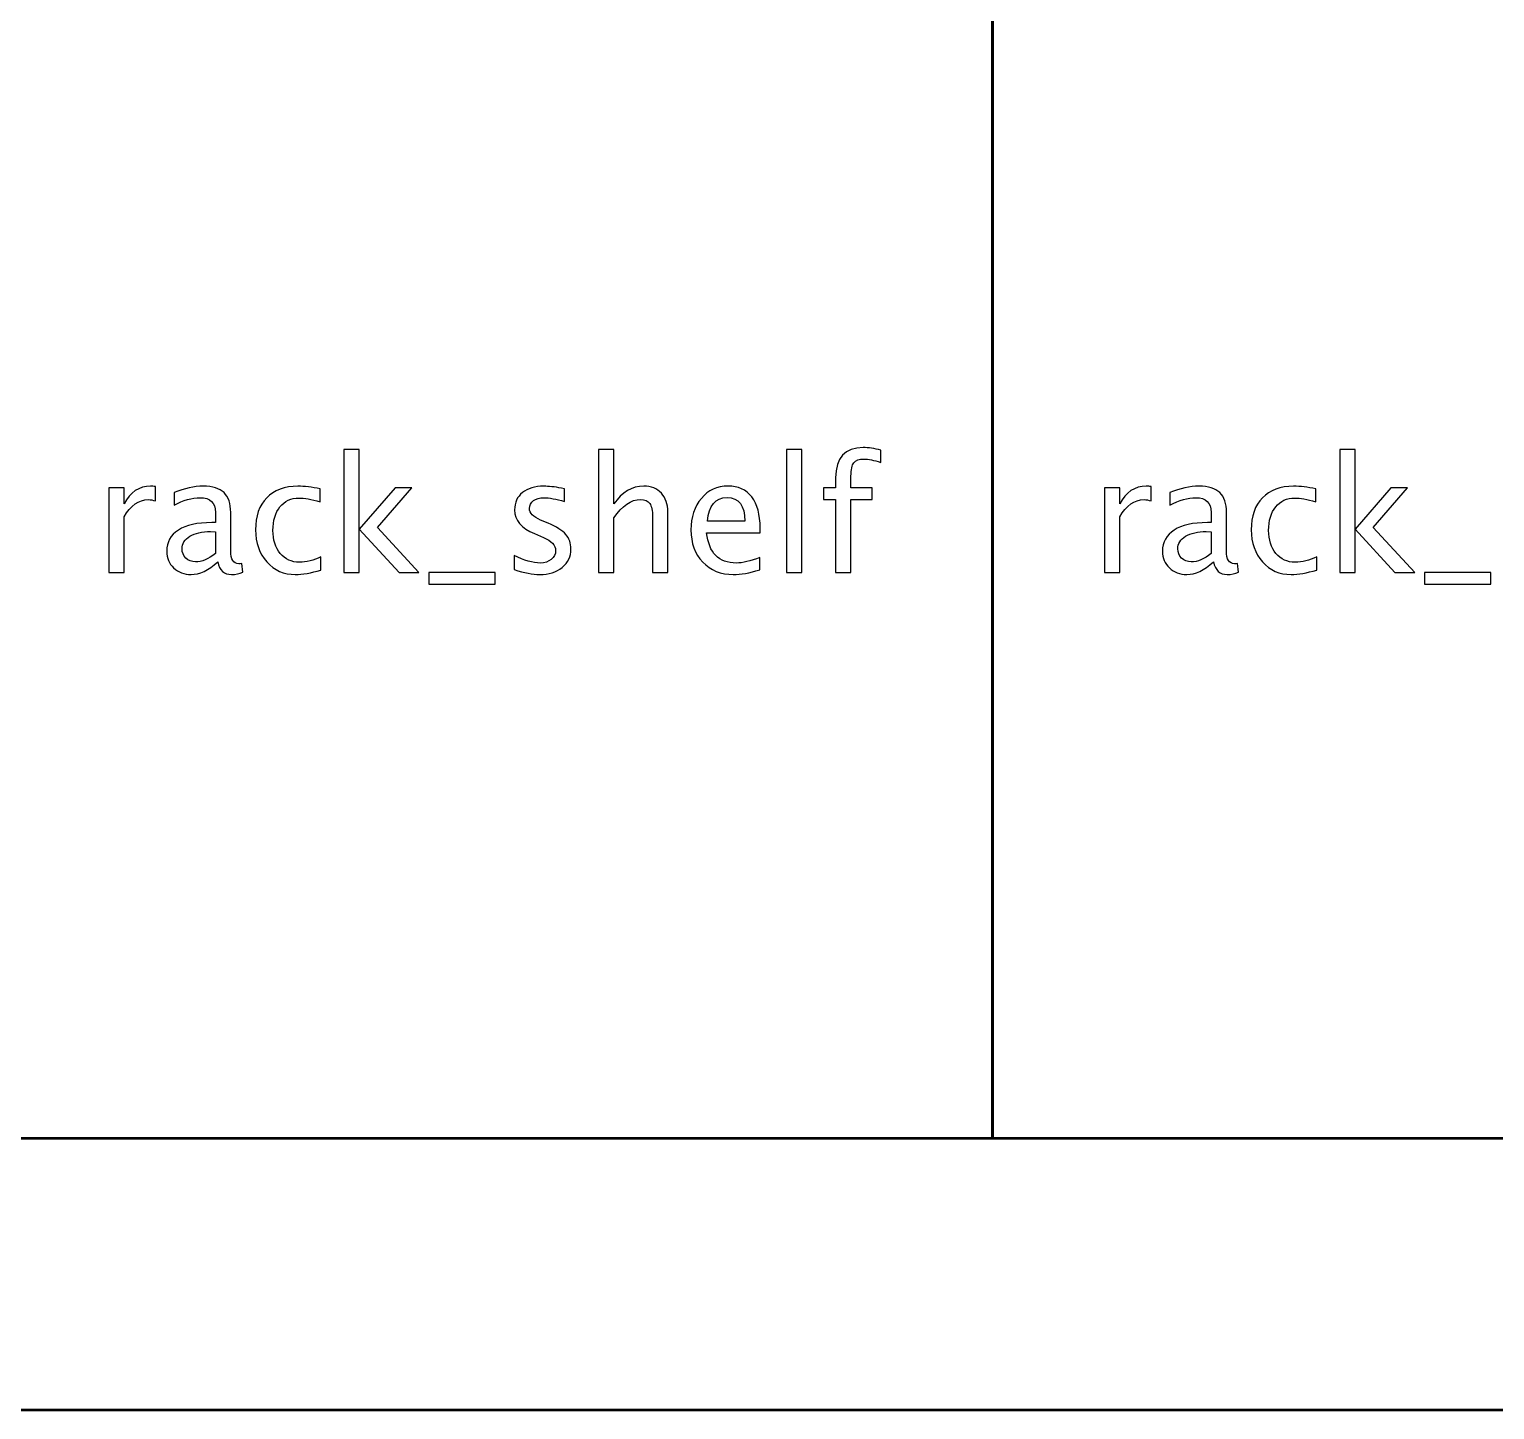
# Model space of a CAD drawing. Header units: centimetres. Extents: x -139 to 139, y -98 to 100.
# Drawn here: x -60.6 to 4.2, y -98.5 to -37.5 of the extents above; entities that cross this region are included whole.
import ezdxf

# ---------------------------------------------------------------- set-up
doc = ezdxf.new("R2010")
doc.units = ezdxf.units.CM
doc.header["$MEASUREMENT"] = 0
doc.layers.add('Layer 1', color=7, linetype='Continuous')

msp = doc.modelspace()

# ---------------------------------------------------------------- linework, layer by layer
at = {"layer": 'Layer 1', "lineweight": 53}
msp.add_lwpolyline([(-122, -98.5), (121.99998, -98.5), (121.99998, 23.49998), (-122, 23.49998), (-122, -98.5)], close=True, dxfattribs=at)
at = {"layer": 'Layer 1', "color": 3, "lineweight": 53}
for points in [[(-62, -86.50002), (-18, -86.50002), (-18, -31.50002), (-62, -31.50002), (-62, -86.50002)], [(-18, -86.50002), (26, -86.50002), (26, -31.50002), (-18, -31.50002), (-18, -86.50002)]]:
    msp.add_lwpolyline(points, close=True, dxfattribs=at)
at = {"layer": 'Layer 1'}
for points, knots in [([(-46.6628, -61.50827), (-46.6628, -61.50827), (-46.6628, -56.06843), (-46.6628, -56.06843), (-46.6628, -56.06843), (-46.6628, -56.06843), (-45.98546, -56.06843), (-45.98546, -56.06843), (-45.98546, -56.06843), (-45.98546, -56.06843), (-45.98546, -59.58328), (-45.98546, -59.58328), (-45.98546, -59.58328), (-45.98546, -59.58328), (-44.39796, -57.76882), (-44.39796, -57.76882), (-44.39796, -57.76882), (-44.39796, -57.76882), (-43.66654, -57.76882), (-43.66654, -57.76882), (-43.66654, -57.76882), (-43.66654, -57.76882), (-45.18348, -59.5139), (-45.18348, -59.5139), (-45.18348, -59.5139), (-45.18348, -59.5139), (-43.34903, -61.50827), (-43.34903, -61.50827), (-43.34903, -61.50827), (-43.34903, -61.50827), (-44.22157, -61.50827), (-44.22157, -61.50827), (-44.22157, -61.50827), (-44.22157, -61.50827), (-45.98546, -59.59033), (-45.98546, -59.59033), (-45.98546, -59.59033), (-45.98546, -59.59033), (-45.98546, -61.50827), (-45.98546, -61.50827), (-45.98546, -61.50827), (-45.98546, -61.50827), (-46.6628, -61.50827), (-46.6628, -61.50827)], [0, 0, 0, 0, 0.08333333, 0.08333333, 0.08333333, 0.08333333, 0.16666667, 0.16666667, 0.16666667, 0.16666667, 0.25, 0.25, 0.25, 0.25, 0.33333333, 0.33333333, 0.33333333, 0.33333333, 0.41666667, 0.41666667, 0.41666667, 0.41666667, 0.5, 0.5, 0.5, 0.5, 0.58333333, 0.58333333, 0.58333333, 0.58333333, 0.66666667, 0.66666667, 0.66666667, 0.66666667, 0.75, 0.75, 0.75, 0.75, 0.83333333, 0.83333333, 0.83333333, 0.83333333, 1, 1, 1, 1]), ([(-35.41389, -61.50827), (-35.41389, -61.50827), (-35.41389, -56.06843), (-35.41389, -56.06843), (-35.41389, -56.06843), (-35.41389, -56.06843), (-34.73655, -56.06843), (-34.73655, -56.06843), (-34.73655, -56.06843), (-34.73655, -56.06843), (-34.73655, -58.47556), (-34.73655, -58.47556), (-34.73655, -58.47556), (-34.37789, -57.95227), (-33.9381, -57.69121), (-33.41834, -57.69121), (-33.41834, -57.69121), (-33.09143, -57.69121), (-32.83155, -57.79352), (-32.63988, -57.9993), (-32.63988, -57.9993), (-32.4482, -58.20392), (-32.35177, -58.48026), (-32.35177, -58.82598), (-32.35177, -58.82598), (-32.35177, -58.82598), (-32.35177, -61.50827), (-32.35177, -61.50827), (-32.35177, -61.50827), (-32.35177, -61.50827), (-33.02911, -61.50827), (-33.02911, -61.50827), (-33.02911, -61.50827), (-33.02911, -61.50827), (-33.02911, -59.04706), (-33.02911, -59.04706), (-33.02911, -59.04706), (-33.02911, -58.76954), (-33.07026, -58.57198), (-33.1514, -58.45439), (-33.1514, -58.45439), (-33.23372, -58.33562), (-33.36895, -58.27682), (-33.55827, -58.27682), (-33.55827, -58.27682), (-33.97455, -58.27682), (-34.36731, -58.54846), (-34.73655, -59.09174), (-34.73655, -59.09174), (-34.73655, -59.09174), (-34.73655, -61.50827), (-34.73655, -61.50827), (-34.73655, -61.50827), (-34.73655, -61.50827), (-35.41389, -61.50827), (-35.41389, -61.50827)], [0, 0, 0, 0, 0.06666667, 0.06666667, 0.06666667, 0.06666667, 0.13333333, 0.13333333, 0.13333333, 0.13333333, 0.2, 0.2, 0.2, 0.2, 0.26666667, 0.26666667, 0.26666667, 0.26666667, 0.33333333, 0.33333333, 0.33333333, 0.33333333, 0.4, 0.4, 0.4, 0.4, 0.46666667, 0.46666667, 0.46666667, 0.46666667, 0.53333333, 0.53333333, 0.53333333, 0.53333333, 0.6, 0.6, 0.6, 0.6, 0.66666667, 0.66666667, 0.66666667, 0.66666667, 0.73333333, 0.73333333, 0.73333333, 0.73333333, 0.8, 0.8, 0.8, 0.8, 0.86666667, 0.86666667, 0.86666667, 0.86666667, 1, 1, 1, 1]), ([(-27.10362, -61.50827), (-27.10362, -61.50827), (-27.10362, -56.06843), (-27.10362, -56.06843), (-27.10362, -56.06843), (-27.10362, -56.06843), (-26.42628, -56.06843), (-26.42628, -56.06843), (-26.42628, -56.06843), (-26.42628, -56.06843), (-26.42628, -61.50827), (-26.42628, -61.50827), (-26.42628, -61.50827), (-26.42628, -61.50827), (-27.10362, -61.50827), (-27.10362, -61.50827)], [0, 0, 0, 0, 0.2, 0.2, 0.2, 0.2, 0.4, 0.4, 0.4, 0.4, 0.6, 0.6, 0.6, 0.6, 1, 1, 1, 1]), ([(-24.93756, -61.50827), (-24.93756, -61.50827), (-24.93756, -58.27682), (-24.93756, -58.27682), (-24.93756, -58.27682), (-24.93756, -58.27682), (-25.4679, -58.27682), (-25.4679, -58.27682), (-25.4679, -58.27682), (-25.4679, -58.27682), (-25.4679, -57.76882), (-25.4679, -57.76882), (-25.4679, -57.76882), (-25.4679, -57.76882), (-24.93756, -57.76882), (-24.93756, -57.76882), (-24.93756, -57.76882), (-24.93756, -57.76882), (-24.93756, -57.3208), (-24.93756, -57.3208), (-24.93756, -57.3208), (-24.93756, -56.42944), (-24.53069, -55.98377), (-23.71694, -55.98377), (-23.71694, -55.98377), (-23.48881, -55.98377), (-23.23011, -56.0214), (-22.94083, -56.09666), (-22.94083, -56.09666), (-22.94083, -56.09666), (-22.94083, -56.63993), (-22.94083, -56.63993), (-22.94083, -56.63993), (-23.24775, -56.54116), (-23.49352, -56.49177), (-23.67814, -56.49177), (-23.67814, -56.49177), (-23.90274, -56.49177), (-24.05561, -56.54468), (-24.13675, -56.65169), (-24.13675, -56.65169), (-24.21906, -56.7587), (-24.26022, -56.95743), (-24.26022, -57.24789), (-24.26022, -57.24789), (-24.26022, -57.24789), (-24.26022, -57.76882), (-24.26022, -57.76882), (-24.26022, -57.76882), (-24.26022, -57.76882), (-23.32066, -57.76882), (-23.32066, -57.76882), (-23.32066, -57.76882), (-23.32066, -57.76882), (-23.32066, -58.27682), (-23.32066, -58.27682), (-23.32066, -58.27682), (-23.32066, -58.27682), (-24.26022, -58.27682), (-24.26022, -58.27682), (-24.26022, -58.27682), (-24.26022, -58.27682), (-24.26022, -61.50827), (-24.26022, -61.50827), (-24.26022, -61.50827), (-24.26022, -61.50827), (-24.93756, -61.50827), (-24.93756, -61.50827)], [0, 0, 0, 0, 0.05555556, 0.05555556, 0.05555556, 0.05555556, 0.11111111, 0.11111111, 0.11111111, 0.11111111, 0.16666667, 0.16666667, 0.16666667, 0.16666667, 0.22222222, 0.22222222, 0.22222222, 0.22222222, 0.27777778, 0.27777778, 0.27777778, 0.27777778, 0.33333333, 0.33333333, 0.33333333, 0.33333333, 0.38888889, 0.38888889, 0.38888889, 0.38888889, 0.44444444, 0.44444444, 0.44444444, 0.44444444, 0.5, 0.5, 0.5, 0.5, 0.55555556, 0.55555556, 0.55555556, 0.55555556, 0.61111111, 0.61111111, 0.61111111, 0.61111111, 0.66666667, 0.66666667, 0.66666667, 0.66666667, 0.72222222, 0.72222222, 0.72222222, 0.72222222, 0.77777778, 0.77777778, 0.77777778, 0.77777778, 0.83333333, 0.83333333, 0.83333333, 0.83333333, 0.88888889, 0.88888889, 0.88888889, 0.88888889, 1, 1, 1, 1]), ([(-2.6628, -61.50827), (-2.6628, -61.50827), (-2.6628, -56.06843), (-2.6628, -56.06843), (-2.6628, -56.06843), (-2.6628, -56.06843), (-1.98546, -56.06843), (-1.98546, -56.06843), (-1.98546, -56.06843), (-1.98546, -56.06843), (-1.98546, -59.58328), (-1.98546, -59.58328), (-1.98546, -59.58328), (-1.98546, -59.58328), (-0.39796, -57.76882), (-0.39796, -57.76882), (-0.39796, -57.76882), (-0.39796, -57.76882), (0.33346, -57.76882), (0.33346, -57.76882), (0.33346, -57.76882), (0.33346, -57.76882), (-1.18348, -59.5139), (-1.18348, -59.5139), (-1.18348, -59.5139), (-1.18348, -59.5139), (0.65097, -61.50827), (0.65097, -61.50827), (0.65097, -61.50827), (0.65097, -61.50827), (-0.22157, -61.50827), (-0.22157, -61.50827), (-0.22157, -61.50827), (-0.22157, -61.50827), (-1.98546, -59.59033), (-1.98546, -59.59033), (-1.98546, -59.59033), (-1.98546, -59.59033), (-1.98546, -61.50827), (-1.98546, -61.50827), (-1.98546, -61.50827), (-1.98546, -61.50827), (-2.6628, -61.50827), (-2.6628, -61.50827)], [0, 0, 0, 0, 0.08333333, 0.08333333, 0.08333333, 0.08333333, 0.16666667, 0.16666667, 0.16666667, 0.16666667, 0.25, 0.25, 0.25, 0.25, 0.33333333, 0.33333333, 0.33333333, 0.33333333, 0.41666667, 0.41666667, 0.41666667, 0.41666667, 0.5, 0.5, 0.5, 0.5, 0.58333333, 0.58333333, 0.58333333, 0.58333333, 0.66666667, 0.66666667, 0.66666667, 0.66666667, 0.75, 0.75, 0.75, 0.75, 0.83333333, 0.83333333, 0.83333333, 0.83333333, 1, 1, 1, 1]), ([(-57.05917, -61.50827), (-57.05917, -61.50827), (-57.05917, -57.76882), (-57.05917, -57.76882), (-57.05917, -57.76882), (-57.05917, -57.76882), (-56.38183, -57.76882), (-56.38183, -57.76882), (-56.38183, -57.76882), (-56.38183, -57.76882), (-56.38183, -58.47556), (-56.38183, -58.47556), (-56.38183, -58.47556), (-56.11255, -57.95227), (-55.72214, -57.69121), (-55.20943, -57.69121), (-55.20943, -57.69121), (-55.14005, -57.69121), (-55.06715, -57.69709), (-54.99189, -57.70885), (-54.99189, -57.70885), (-54.99189, -57.70885), (-54.99189, -58.34268), (-54.99189, -58.34268), (-54.99189, -58.34268), (-55.10948, -58.30387), (-55.21296, -58.28388), (-55.30233, -58.28388), (-55.30233, -58.28388), (-55.73272, -58.28388), (-56.09255, -58.53788), (-56.38183, -59.04706), (-56.38183, -59.04706), (-56.38183, -59.04706), (-56.38183, -61.50827), (-56.38183, -61.50827), (-56.38183, -61.50827), (-56.38183, -61.50827), (-57.05917, -61.50827), (-57.05917, -61.50827)], [0, 0, 0, 0, 0.09090909, 0.09090909, 0.09090909, 0.09090909, 0.18181818, 0.18181818, 0.18181818, 0.18181818, 0.27272727, 0.27272727, 0.27272727, 0.27272727, 0.36363636, 0.36363636, 0.36363636, 0.36363636, 0.45454545, 0.45454545, 0.45454545, 0.45454545, 0.54545455, 0.54545455, 0.54545455, 0.54545455, 0.63636364, 0.63636364, 0.63636364, 0.63636364, 0.72727273, 0.72727273, 0.72727273, 0.72727273, 0.81818182, 0.81818182, 0.81818182, 0.81818182, 1, 1, 1, 1]), ([(-52.24492, -61.03202), (-52.65179, -61.40596), (-53.04338, -61.59294), (-53.41967, -61.59294), (-53.41967, -61.59294), (-53.72894, -61.59294), (-53.98647, -61.49651), (-54.18991, -61.30248), (-54.18991, -61.30248), (-54.39452, -61.10845), (-54.49682, -60.86386), (-54.49682, -60.5687), (-54.49682, -60.5687), (-54.49682, -60.16066), (-54.32514, -59.84669), (-53.98177, -59.62796), (-53.98177, -59.62796), (-53.6384, -59.40924), (-53.14568, -59.29988), (-52.50363, -59.29988), (-52.50363, -59.29988), (-52.50363, -59.29988), (-52.34488, -59.29988), (-52.34488, -59.29988), (-52.34488, -59.29988), (-52.34488, -59.29988), (-52.34488, -58.8495), (-52.34488, -58.8495), (-52.34488, -58.8495), (-52.34488, -58.41558), (-52.57065, -58.19921), (-53.02339, -58.19921), (-53.02339, -58.19921), (-53.37381, -58.19921), (-53.75716, -58.30975), (-54.17227, -58.53082), (-54.17227, -58.53082), (-54.17227, -58.53082), (-54.17227, -57.97343), (-54.17227, -57.97343), (-54.17227, -57.97343), (-53.71601, -57.78529), (-53.28562, -57.69121), (-52.88227, -57.69121), (-52.88227, -57.69121), (-52.46717, -57.69121), (-52.16026, -57.78529), (-51.96388, -57.97461), (-51.96388, -57.97461), (-51.76632, -58.16393), (-51.66754, -58.45556), (-51.66754, -58.8495), (-51.66754, -58.8495), (-51.66754, -58.8495), (-51.66754, -60.53931), (-51.66754, -60.53931), (-51.66754, -60.53931), (-51.66754, -60.92619), (-51.54877, -61.12021), (-51.31006, -61.12021), (-51.31006, -61.12021), (-51.28066, -61.12021), (-51.23715, -61.11551), (-51.17953, -61.1061), (-51.17953, -61.1061), (-51.17953, -61.1061), (-51.13132, -61.4824), (-51.13132, -61.4824), (-51.13132, -61.4824), (-51.28537, -61.55648), (-51.4547, -61.59294), (-51.6405, -61.59294), (-51.6405, -61.59294), (-51.95682, -61.59294), (-52.1579, -61.40596), (-52.24492, -61.03202)], [0, 0, 0, 0, 0.05, 0.05, 0.05, 0.05, 0.1, 0.1, 0.1, 0.1, 0.15, 0.15, 0.15, 0.15, 0.2, 0.2, 0.2, 0.2, 0.25, 0.25, 0.25, 0.25, 0.3, 0.3, 0.3, 0.3, 0.35, 0.35, 0.35, 0.35, 0.4, 0.4, 0.4, 0.4, 0.45, 0.45, 0.45, 0.45, 0.5, 0.5, 0.5, 0.5, 0.55, 0.55, 0.55, 0.55, 0.6, 0.6, 0.6, 0.6, 0.65, 0.65, 0.65, 0.65, 0.7, 0.7, 0.7, 0.7, 0.75, 0.75, 0.75, 0.75, 0.8, 0.8, 0.8, 0.8, 0.85, 0.85, 0.85, 0.85, 0.9, 0.9, 0.9, 0.9, 1, 1, 1, 1]), ([(-47.67997, -61.39538), (-48.11859, -61.52708), (-48.49724, -61.59294), (-48.81592, -61.59294), (-48.81592, -61.59294), (-49.32156, -61.59294), (-49.74019, -61.40596), (-50.07298, -61.0332), (-50.07298, -61.0332), (-50.40577, -60.65925), (-50.57275, -60.1877), (-50.57275, -59.61973), (-50.57275, -59.61973), (-50.57275, -59.01295), (-50.40812, -58.53906), (-50.07886, -58.20039), (-50.07886, -58.20039), (-49.7496, -57.86055), (-49.28981, -57.69121), (-48.6995, -57.69121), (-48.6995, -57.69121), (-48.40904, -57.69121), (-48.08214, -57.73119), (-47.7223, -57.81116), (-47.7223, -57.81116), (-47.7223, -57.81116), (-47.7223, -58.38266), (-47.7223, -58.38266), (-47.7223, -58.38266), (-48.10448, -58.26977), (-48.4161, -58.21332), (-48.65599, -58.21332), (-48.65599, -58.21332), (-49.00406, -58.21332), (-49.28276, -58.34385), (-49.4909, -58.60373), (-49.4909, -58.60373), (-49.69904, -58.86361), (-49.80369, -59.21051), (-49.80369, -59.64325), (-49.80369, -59.64325), (-49.80369, -60.06306), (-49.69551, -60.40172), (-49.48031, -60.6616), (-49.48031, -60.6616), (-49.26512, -60.92031), (-48.98407, -61.04966), (-48.63482, -61.04966), (-48.63482, -61.04966), (-48.32555, -61.04966), (-48.00805, -60.9697), (-47.67997, -60.80977), (-47.67997, -60.80977), (-47.67997, -60.80977), (-47.67997, -61.39538), (-47.67997, -61.39538)], [0, 0, 0, 0, 0.06666667, 0.06666667, 0.06666667, 0.06666667, 0.13333333, 0.13333333, 0.13333333, 0.13333333, 0.2, 0.2, 0.2, 0.2, 0.26666667, 0.26666667, 0.26666667, 0.26666667, 0.33333333, 0.33333333, 0.33333333, 0.33333333, 0.4, 0.4, 0.4, 0.4, 0.46666667, 0.46666667, 0.46666667, 0.46666667, 0.53333333, 0.53333333, 0.53333333, 0.53333333, 0.6, 0.6, 0.6, 0.6, 0.66666667, 0.66666667, 0.66666667, 0.66666667, 0.73333333, 0.73333333, 0.73333333, 0.73333333, 0.8, 0.8, 0.8, 0.8, 0.86666667, 0.86666667, 0.86666667, 0.86666667, 1, 1, 1, 1]), ([(-39.1451, -61.37421), (-39.1451, -61.37421), (-39.1451, -60.75333), (-39.1451, -60.75333), (-39.1451, -60.75333), (-38.70178, -60.9744), (-38.31725, -61.08494), (-37.98917, -61.08494), (-37.98917, -61.08494), (-37.79396, -61.08494), (-37.63168, -61.03202), (-37.50351, -60.92619), (-37.50351, -60.92619), (-37.37533, -60.82153), (-37.31066, -60.68983), (-37.31066, -60.53107), (-37.31066, -60.53107), (-37.31066, -60.29942), (-37.49057, -60.10774), (-37.85041, -59.95605), (-37.85041, -59.95605), (-37.85041, -59.95605), (-38.24669, -59.78789), (-38.24669, -59.78789), (-38.24669, -59.78789), (-38.83113, -59.54565), (-39.12394, -59.19522), (-39.12394, -58.74014), (-39.12394, -58.74014), (-39.12394, -58.41441), (-39.00869, -58.15805), (-38.77821, -57.97108), (-38.77821, -57.97108), (-38.54773, -57.78411), (-38.23141, -57.69121), (-37.83042, -57.69121), (-37.83042, -57.69121), (-37.62228, -57.69121), (-37.36357, -57.71943), (-37.05666, -57.77705), (-37.05666, -57.77705), (-37.05666, -57.77705), (-36.91554, -57.8041), (-36.91554, -57.8041), (-36.91554, -57.8041), (-36.91554, -57.8041), (-36.91554, -58.36855), (-36.91554, -58.36855), (-36.91554, -58.36855), (-37.29302, -58.25566), (-37.59405, -58.19921), (-37.81866, -58.19921), (-37.81866, -58.19921), (-38.01621, -58.19921), (-38.17261, -58.24272), (-38.29138, -58.32856), (-38.29138, -58.32856), (-38.40897, -58.41441), (-38.46777, -58.52965), (-38.46777, -58.67429), (-38.46777, -58.67429), (-38.46777, -58.87772), (-38.30314, -59.05058), (-37.9727, -59.19052), (-37.9727, -59.19052), (-37.9727, -59.19052), (-37.64697, -59.3281), (-37.64697, -59.3281), (-37.64697, -59.3281), (-37.27773, -59.48332), (-37.01667, -59.64795), (-36.8638, -59.82082), (-36.8638, -59.82082), (-36.70976, -59.99368), (-36.63332, -60.21005), (-36.63332, -60.46875), (-36.63332, -60.46875), (-36.63332, -60.79683), (-36.76267, -61.06612), (-37.02255, -61.27661), (-37.02255, -61.27661), (-37.28126, -61.4871), (-37.61287, -61.59294), (-38.01621, -61.59294), (-38.01621, -61.59294), (-38.32666, -61.59294), (-38.70178, -61.52003), (-39.1451, -61.37421)], [0, 0, 0, 0, 0.04347826, 0.04347826, 0.04347826, 0.04347826, 0.08695652, 0.08695652, 0.08695652, 0.08695652, 0.13043478, 0.13043478, 0.13043478, 0.13043478, 0.17391304, 0.17391304, 0.17391304, 0.17391304, 0.2173913, 0.2173913, 0.2173913, 0.2173913, 0.26086957, 0.26086957, 0.26086957, 0.26086957, 0.30434783, 0.30434783, 0.30434783, 0.30434783, 0.34782609, 0.34782609, 0.34782609, 0.34782609, 0.39130435, 0.39130435, 0.39130435, 0.39130435, 0.43478261, 0.43478261, 0.43478261, 0.43478261, 0.47826087, 0.47826087, 0.47826087, 0.47826087, 0.52173913, 0.52173913, 0.52173913, 0.52173913, 0.56521739, 0.56521739, 0.56521739, 0.56521739, 0.60869565, 0.60869565, 0.60869565, 0.60869565, 0.65217391, 0.65217391, 0.65217391, 0.65217391, 0.69565217, 0.69565217, 0.69565217, 0.69565217, 0.73913043, 0.73913043, 0.73913043, 0.73913043, 0.7826087, 0.7826087, 0.7826087, 0.7826087, 0.82608696, 0.82608696, 0.82608696, 0.82608696, 0.86956522, 0.86956522, 0.86956522, 0.86956522, 0.91304348, 0.91304348, 0.91304348, 0.91304348, 1, 1, 1, 1]), ([(-28.29012, -61.38833), (-28.74521, -61.52473), (-29.13444, -61.59294), (-29.45899, -61.59294), (-29.45899, -61.59294), (-30.01286, -61.59294), (-30.46324, -61.40949), (-30.81013, -61.04378), (-30.81013, -61.04378), (-31.15703, -60.67807), (-31.33107, -60.20417), (-31.33107, -59.62091), (-31.33107, -59.62091), (-31.33107, -59.05529), (-31.1782, -58.5908), (-30.87128, -58.22743), (-30.87128, -58.22743), (-30.56437, -57.86525), (-30.17161, -57.68416), (-29.693, -57.68416), (-29.693, -57.68416), (-29.24027, -57.68416), (-28.88985, -57.84526), (-28.6429, -58.16746), (-28.6429, -58.16746), (-28.39596, -58.48967), (-28.27248, -58.94593), (-28.27248, -59.53742), (-28.27248, -59.53742), (-28.27248, -59.53742), (-28.27601, -59.74438), (-28.27601, -59.74438), (-28.27601, -59.74438), (-28.27601, -59.74438), (-30.63962, -59.74438), (-30.63962, -59.74438), (-30.63962, -59.74438), (-30.54085, -60.63808), (-30.10458, -61.08494), (-29.33199, -61.08494), (-29.33199, -61.08494), (-29.0486, -61.08494), (-28.7017, -61.00497), (-28.29012, -60.84505), (-28.29012, -60.84505), (-28.29012, -60.84505), (-28.29012, -61.38833), (-28.29012, -61.38833)], [0, 0, 0, 0, 0.07692308, 0.07692308, 0.07692308, 0.07692308, 0.15384615, 0.15384615, 0.15384615, 0.15384615, 0.23076923, 0.23076923, 0.23076923, 0.23076923, 0.30769231, 0.30769231, 0.30769231, 0.30769231, 0.38461538, 0.38461538, 0.38461538, 0.38461538, 0.46153846, 0.46153846, 0.46153846, 0.46153846, 0.53846154, 0.53846154, 0.53846154, 0.53846154, 0.61538462, 0.61538462, 0.61538462, 0.61538462, 0.69230769, 0.69230769, 0.69230769, 0.69230769, 0.76923077, 0.76923077, 0.76923077, 0.76923077, 0.84615385, 0.84615385, 0.84615385, 0.84615385, 1, 1, 1, 1]), ([(-30.60435, -59.23638), (-30.60435, -59.23638), (-28.95335, -59.23638), (-28.95335, -59.23638), (-28.95335, -59.23638), (-28.95335, -58.54023), (-29.21323, -58.19216), (-29.73181, -58.19216), (-29.73181, -58.19216), (-30.25392, -58.19216), (-30.54437, -58.54023), (-30.60435, -59.23638)], [0, 0, 0, 0, 0.25, 0.25, 0.25, 0.25, 0.5, 0.5, 0.5, 0.5, 1, 1, 1, 1]), ([(-13.05917, -61.50827), (-13.05917, -61.50827), (-13.05917, -57.76882), (-13.05917, -57.76882), (-13.05917, -57.76882), (-13.05917, -57.76882), (-12.38183, -57.76882), (-12.38183, -57.76882), (-12.38183, -57.76882), (-12.38183, -57.76882), (-12.38183, -58.47556), (-12.38183, -58.47556), (-12.38183, -58.47556), (-12.11255, -57.95227), (-11.72214, -57.69121), (-11.20943, -57.69121), (-11.20943, -57.69121), (-11.14005, -57.69121), (-11.06715, -57.69709), (-10.99189, -57.70885), (-10.99189, -57.70885), (-10.99189, -57.70885), (-10.99189, -58.34268), (-10.99189, -58.34268), (-10.99189, -58.34268), (-11.10948, -58.30387), (-11.21296, -58.28388), (-11.30233, -58.28388), (-11.30233, -58.28388), (-11.73272, -58.28388), (-12.09255, -58.53788), (-12.38183, -59.04706), (-12.38183, -59.04706), (-12.38183, -59.04706), (-12.38183, -61.50827), (-12.38183, -61.50827), (-12.38183, -61.50827), (-12.38183, -61.50827), (-13.05917, -61.50827), (-13.05917, -61.50827)], [0, 0, 0, 0, 0.09090909, 0.09090909, 0.09090909, 0.09090909, 0.18181818, 0.18181818, 0.18181818, 0.18181818, 0.27272727, 0.27272727, 0.27272727, 0.27272727, 0.36363636, 0.36363636, 0.36363636, 0.36363636, 0.45454545, 0.45454545, 0.45454545, 0.45454545, 0.54545455, 0.54545455, 0.54545455, 0.54545455, 0.63636364, 0.63636364, 0.63636364, 0.63636364, 0.72727273, 0.72727273, 0.72727273, 0.72727273, 0.81818182, 0.81818182, 0.81818182, 0.81818182, 1, 1, 1, 1]), ([(-8.24492, -61.03202), (-8.65179, -61.40596), (-9.04338, -61.59294), (-9.41967, -61.59294), (-9.41967, -61.59294), (-9.72894, -61.59294), (-9.98647, -61.49651), (-10.18991, -61.30248), (-10.18991, -61.30248), (-10.39452, -61.10845), (-10.49682, -60.86386), (-10.49682, -60.5687), (-10.49682, -60.5687), (-10.49682, -60.16066), (-10.32514, -59.84669), (-9.98177, -59.62796), (-9.98177, -59.62796), (-9.6384, -59.40924), (-9.14568, -59.29988), (-8.50363, -59.29988), (-8.50363, -59.29988), (-8.50363, -59.29988), (-8.34488, -59.29988), (-8.34488, -59.29988), (-8.34488, -59.29988), (-8.34488, -59.29988), (-8.34488, -58.8495), (-8.34488, -58.8495), (-8.34488, -58.8495), (-8.34488, -58.41558), (-8.57065, -58.19921), (-9.02339, -58.19921), (-9.02339, -58.19921), (-9.37381, -58.19921), (-9.75716, -58.30975), (-10.17227, -58.53082), (-10.17227, -58.53082), (-10.17227, -58.53082), (-10.17227, -57.97343), (-10.17227, -57.97343), (-10.17227, -57.97343), (-9.71601, -57.78529), (-9.28562, -57.69121), (-8.88227, -57.69121), (-8.88227, -57.69121), (-8.46717, -57.69121), (-8.16026, -57.78529), (-7.96388, -57.97461), (-7.96388, -57.97461), (-7.76632, -58.16393), (-7.66754, -58.45556), (-7.66754, -58.8495), (-7.66754, -58.8495), (-7.66754, -58.8495), (-7.66754, -60.53931), (-7.66754, -60.53931), (-7.66754, -60.53931), (-7.66754, -60.92619), (-7.54877, -61.12021), (-7.31006, -61.12021), (-7.31006, -61.12021), (-7.28066, -61.12021), (-7.23715, -61.11551), (-7.17953, -61.1061), (-7.17953, -61.1061), (-7.17953, -61.1061), (-7.13132, -61.4824), (-7.13132, -61.4824), (-7.13132, -61.4824), (-7.28537, -61.55648), (-7.4547, -61.59294), (-7.6405, -61.59294), (-7.6405, -61.59294), (-7.95682, -61.59294), (-8.1579, -61.40596), (-8.24492, -61.03202)], [0, 0, 0, 0, 0.05, 0.05, 0.05, 0.05, 0.1, 0.1, 0.1, 0.1, 0.15, 0.15, 0.15, 0.15, 0.2, 0.2, 0.2, 0.2, 0.25, 0.25, 0.25, 0.25, 0.3, 0.3, 0.3, 0.3, 0.35, 0.35, 0.35, 0.35, 0.4, 0.4, 0.4, 0.4, 0.45, 0.45, 0.45, 0.45, 0.5, 0.5, 0.5, 0.5, 0.55, 0.55, 0.55, 0.55, 0.6, 0.6, 0.6, 0.6, 0.65, 0.65, 0.65, 0.65, 0.7, 0.7, 0.7, 0.7, 0.75, 0.75, 0.75, 0.75, 0.8, 0.8, 0.8, 0.8, 0.85, 0.85, 0.85, 0.85, 0.9, 0.9, 0.9, 0.9, 1, 1, 1, 1]), ([(-3.67997, -61.39538), (-4.11859, -61.52708), (-4.49724, -61.59294), (-4.81592, -61.59294), (-4.81592, -61.59294), (-5.32156, -61.59294), (-5.74019, -61.40596), (-6.07298, -61.0332), (-6.07298, -61.0332), (-6.40577, -60.65925), (-6.57275, -60.1877), (-6.57275, -59.61973), (-6.57275, -59.61973), (-6.57275, -59.01295), (-6.40812, -58.53906), (-6.07886, -58.20039), (-6.07886, -58.20039), (-5.7496, -57.86055), (-5.28981, -57.69121), (-4.6995, -57.69121), (-4.6995, -57.69121), (-4.40904, -57.69121), (-4.08214, -57.73119), (-3.7223, -57.81116), (-3.7223, -57.81116), (-3.7223, -57.81116), (-3.7223, -58.38266), (-3.7223, -58.38266), (-3.7223, -58.38266), (-4.10448, -58.26977), (-4.4161, -58.21332), (-4.65599, -58.21332), (-4.65599, -58.21332), (-5.00406, -58.21332), (-5.28276, -58.34385), (-5.4909, -58.60373), (-5.4909, -58.60373), (-5.69904, -58.86361), (-5.80369, -59.21051), (-5.80369, -59.64325), (-5.80369, -59.64325), (-5.80369, -60.06306), (-5.69551, -60.40172), (-5.48031, -60.6616), (-5.48031, -60.6616), (-5.26512, -60.92031), (-4.98407, -61.04966), (-4.63482, -61.04966), (-4.63482, -61.04966), (-4.32555, -61.04966), (-4.00805, -60.9697), (-3.67997, -60.80977), (-3.67997, -60.80977), (-3.67997, -60.80977), (-3.67997, -61.39538), (-3.67997, -61.39538)], [0, 0, 0, 0, 0.06666667, 0.06666667, 0.06666667, 0.06666667, 0.13333333, 0.13333333, 0.13333333, 0.13333333, 0.2, 0.2, 0.2, 0.2, 0.26666667, 0.26666667, 0.26666667, 0.26666667, 0.33333333, 0.33333333, 0.33333333, 0.33333333, 0.4, 0.4, 0.4, 0.4, 0.46666667, 0.46666667, 0.46666667, 0.46666667, 0.53333333, 0.53333333, 0.53333333, 0.53333333, 0.6, 0.6, 0.6, 0.6, 0.66666667, 0.66666667, 0.66666667, 0.66666667, 0.73333333, 0.73333333, 0.73333333, 0.73333333, 0.8, 0.8, 0.8, 0.8, 0.86666667, 0.86666667, 0.86666667, 0.86666667, 1, 1, 1, 1]), ([(-52.34488, -60.66278), (-52.34488, -60.66278), (-52.34488, -59.70205), (-52.34488, -59.70205), (-52.34488, -59.70205), (-52.34488, -59.70205), (-52.56242, -59.69499), (-52.56242, -59.69499), (-52.56242, -59.69499), (-52.93872, -59.69499), (-53.24211, -59.76437), (-53.47377, -59.90313), (-53.47377, -59.90313), (-53.70425, -60.04307), (-53.81949, -60.22769), (-53.81949, -60.45817), (-53.81949, -60.45817), (-53.81949, -60.61927), (-53.76187, -60.75568), (-53.6478, -60.86739), (-53.6478, -60.86739), (-53.53256, -60.9791), (-53.39263, -61.03555), (-53.22682, -61.03555), (-53.22682, -61.03555), (-52.9446, -61.03555), (-52.65062, -60.9109), (-52.34488, -60.66278)], [0, 0, 0, 0, 0.125, 0.125, 0.125, 0.125, 0.25, 0.25, 0.25, 0.25, 0.375, 0.375, 0.375, 0.375, 0.5, 0.5, 0.5, 0.5, 0.625, 0.625, 0.625, 0.625, 0.75, 0.75, 0.75, 0.75, 1, 1, 1, 1]), ([(-8.34488, -60.66278), (-8.34488, -60.66278), (-8.34488, -59.70205), (-8.34488, -59.70205), (-8.34488, -59.70205), (-8.34488, -59.70205), (-8.56242, -59.69499), (-8.56242, -59.69499), (-8.56242, -59.69499), (-8.93872, -59.69499), (-9.24211, -59.76437), (-9.47377, -59.90313), (-9.47377, -59.90313), (-9.70425, -60.04307), (-9.81949, -60.22769), (-9.81949, -60.45817), (-9.81949, -60.45817), (-9.81949, -60.61927), (-9.76187, -60.75568), (-9.6478, -60.86739), (-9.6478, -60.86739), (-9.53256, -60.9791), (-9.39263, -61.03555), (-9.22682, -61.03555), (-9.22682, -61.03555), (-8.9446, -61.03555), (-8.65062, -60.9109), (-8.34488, -60.66278)], [0, 0, 0, 0, 0.125, 0.125, 0.125, 0.125, 0.25, 0.25, 0.25, 0.25, 0.375, 0.375, 0.375, 0.375, 0.5, 0.5, 0.5, 0.5, 0.625, 0.625, 0.625, 0.625, 0.75, 0.75, 0.75, 0.75, 1, 1, 1, 1]), ([(-42.91983, -62.01627), (-42.91983, -62.01627), (-42.91983, -61.50827), (-42.91983, -61.50827), (-42.91983, -61.50827), (-42.91983, -61.50827), (-39.98471, -61.50827), (-39.98471, -61.50827), (-39.98471, -61.50827), (-39.98471, -61.50827), (-39.98471, -62.01627), (-39.98471, -62.01627), (-39.98471, -62.01627), (-39.98471, -62.01627), (-42.91983, -62.01627), (-42.91983, -62.01627)], [0, 0, 0, 0, 0.2, 0.2, 0.2, 0.2, 0.4, 0.4, 0.4, 0.4, 0.6, 0.6, 0.6, 0.6, 1, 1, 1, 1]), ([(1.08017, -62.01627), (1.08017, -62.01627), (1.08017, -61.50827), (1.08017, -61.50827), (1.08017, -61.50827), (1.08017, -61.50827), (4.01529, -61.50827), (4.01529, -61.50827), (4.01529, -61.50827), (4.01529, -61.50827), (4.01529, -62.01627), (4.01529, -62.01627), (4.01529, -62.01627), (4.01529, -62.01627), (1.08017, -62.01627), (1.08017, -62.01627)], [0, 0, 0, 0, 0.2, 0.2, 0.2, 0.2, 0.4, 0.4, 0.4, 0.4, 0.6, 0.6, 0.6, 0.6, 1, 1, 1, 1])]:
    msp.add_open_spline(points, degree=3, knots=knots, dxfattribs=at)

doc.saveas('drawing.dxf')
